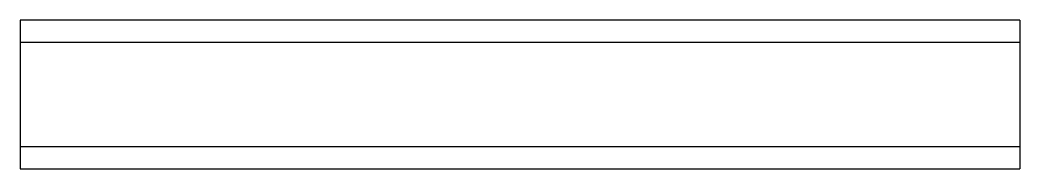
# Model space of a CAD drawing. Header units: inches. Extents: x -423.216 to -422.331, y 486.301 to 486.433.
import ezdxf

# ---------------------------------------------------------------- set-up
doc = ezdxf.new("R2010")
doc.units = ezdxf.units.IN
doc.header["$LTSCALE"] = 61
doc.header["$MEASUREMENT"] = 0
doc.layers.add('Beam', color=5, linetype='Continuous')

msp = doc.modelspace()

# ---------------------------------------------------------------- linework, layer by layer
at = {"layer": 'Beam'}
for p, q in [((-423.21638, 486.43307), (-423.21638, 486.30133)), ((-422.33089, 486.43307), (-423.21638, 486.43307)), ((-422.33089, 486.43307), (-422.33089, 486.30133)), ((-422.33089, 486.41314), (-423.21638, 486.41314)), ((-423.21638, 486.32126), (-422.33089, 486.32126)), ((-423.21638, 486.30133), (-422.33089, 486.30133))]:
    msp.add_line(p, q, dxfattribs=at)

doc.saveas('drawing.dxf')
